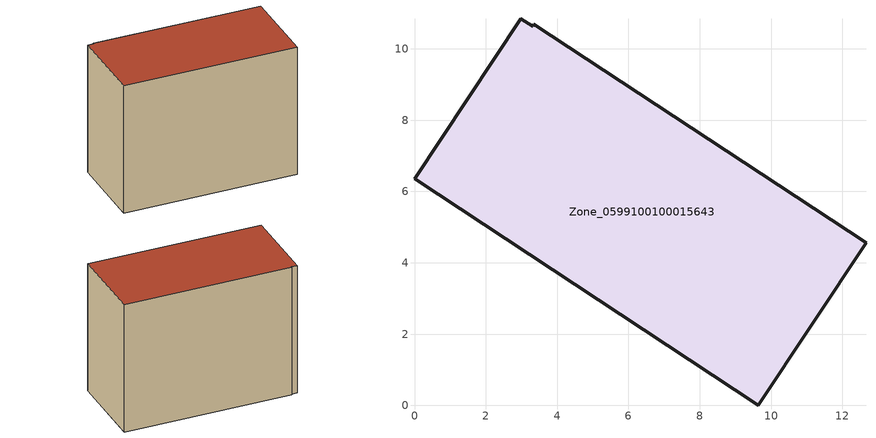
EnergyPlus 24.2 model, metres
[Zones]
Zone_0599100100015643
 floor ground (C_G): 3.31,10.64 3.35,10.69 12.66,4.56 9.64,0 0,6.35 2.98,10.85 z1.5
 wall outside (C_F): 9.64,0 12.66,4.56 3.35,10.69 3.31,10.64 2.98,10.85 0,6.35 9.64,0 z1.5:10.41
 roof outside (C_R): 3.35,10.69 3.31,10.64 2.98,10.85 0,6.35 9.64,0 12.66,4.56 z10.41
[BUILDING]
Pand.0599100100015643: North Axis=0; Terrain=City; Loads Convergence Tolerance Value=0.04; Temperature Convergence Tolerance Value=0.4; Solar Distribution=FullExterior; Maximum Number of Warmup Days=25; Minimum Number of Warmup Days=1
[Site:Location]
Rotterdam.The.Hague.AP_ZH_NLD Design_Conditions: Latitude=51.96; Longitude=4.45; Time Zone=1; Elevation=-4.5
[SITE:GROUNDTEMPERATURE:BUILDINGSURFACE]
18, 18, 18, 18, 18, 18, 18, 18, 18, 18, 18, 18
[MATERIAL] Thermal Absorptance=0.9; Solar Absorptance=0.7; Visible Absorptance=0.7
Name | Roughness | Thickness | Conductivity | Density | Specific Heat
G.TC.2015-2018 | MediumSmooth | 0.15 | 0.0428571 | 540 | 1210
F.TC.2015-2018 | Rough | 0.3 | 0.0666667 | 1920 | 840
R.TC.2015-2018 | MediumRough | 0.2 | 0.0333333 | 1500 | 1000
[CONSTRUCTION]
C_G: G.TC.2015-2018
C_F: F.TC.2015-2018
C_R: R.TC.2015-2018
[ZONE]
Zone_0599100100015643: Type=1; Multiplier=1; Ceiling Height=Autocalculate; Volume=Autocalculate; Floor Area=autocalculate; Part of Total Floor Area=Yes
[ZONEINFILTRATION:DESIGNFLOWRATE]
Infil_Zone_0599100100015643: Zone or ZoneList or Space or SpaceList=Zone_0599100100015643; Schedule=AlwaysOn; Design Flow Rate Calculation Method=Flow/Area; Flow Rate per Floor Area=0.0015; Constant Term Coefficient=1; Temperature Term Coefficient=0; Velocity Term Coefficient=0; Velocity Squared Term Coefficient=0
[HVACTEMPLATE:ZONE:IDEALLOADSAIRSYSTEM]
Zone_0599100100015643: Maximum Heating Supply Air Temperature=50; Minimum Cooling Supply Air Temperature=13; Maximum Heating Supply Air Humidity Ratio=0.0156; Minimum Cooling Supply Air Humidity Ratio=0.0077; Heating Limit=NoLimit; Cooling Limit=NoLimit; Dehumidification Control Type=ConstantSensibleHeatRatio; Cooling Sensible Heat Ratio=0.7; Dehumidification Setpoint=60; Humidification Control Type=None; Humidification Setpoint=30; Outdoor Air Method=None; Outdoor Air Flow Rate per Person=0.00944; Outdoor Air Flow Rate per Zone Floor Area=0; Outdoor Air Flow Rate per Zone=0; Demand Controlled Ventilation Type=None; Outdoor Air Economizer Type=NoEconomizer; Heat Recovery Type=None; Sensible Heat Recovery Effectiveness=0.7; Latent Heat Recovery Effectiveness=0.65
[ZONECONTROL:THERMOSTAT]
ThermostatControl_Zone_0599100100015643: Zone or ZoneList=Zone_0599100100015643; Control Type Schedule=DualSetpointControlType; Control 1=Thermostat_Zone_0599100100015643; Temperature Difference Between Cutout And Setpoint=0
[THERMOSTATSETPOINT:DUALSETPOINT]
Thermostat_Zone_0599100100015643: Heating Setpoint Temperature Schedule=HeatingSetpoint_Zone_0599100100015643; Cooling Setpoint Temperature Schedule=CoolingSetpoint_Zone_0599100100015643
[SCHEDULE:COMPACT]
HeatingSetpoint_Zone_0599100100015643: Through: 12/31, For: AllDays, Until: 24:00, 21
CoolingSetpoint_Zone_0599100100015643: Through: 12/31, For: AllDays, Until: 24:00, 24
DualSetpointControlType: Through: 12/31, For: AllDays, Until: 24:00, 4
AlwaysOn: Through: 12/31, For: AllDays, Until: 24:00, 1
